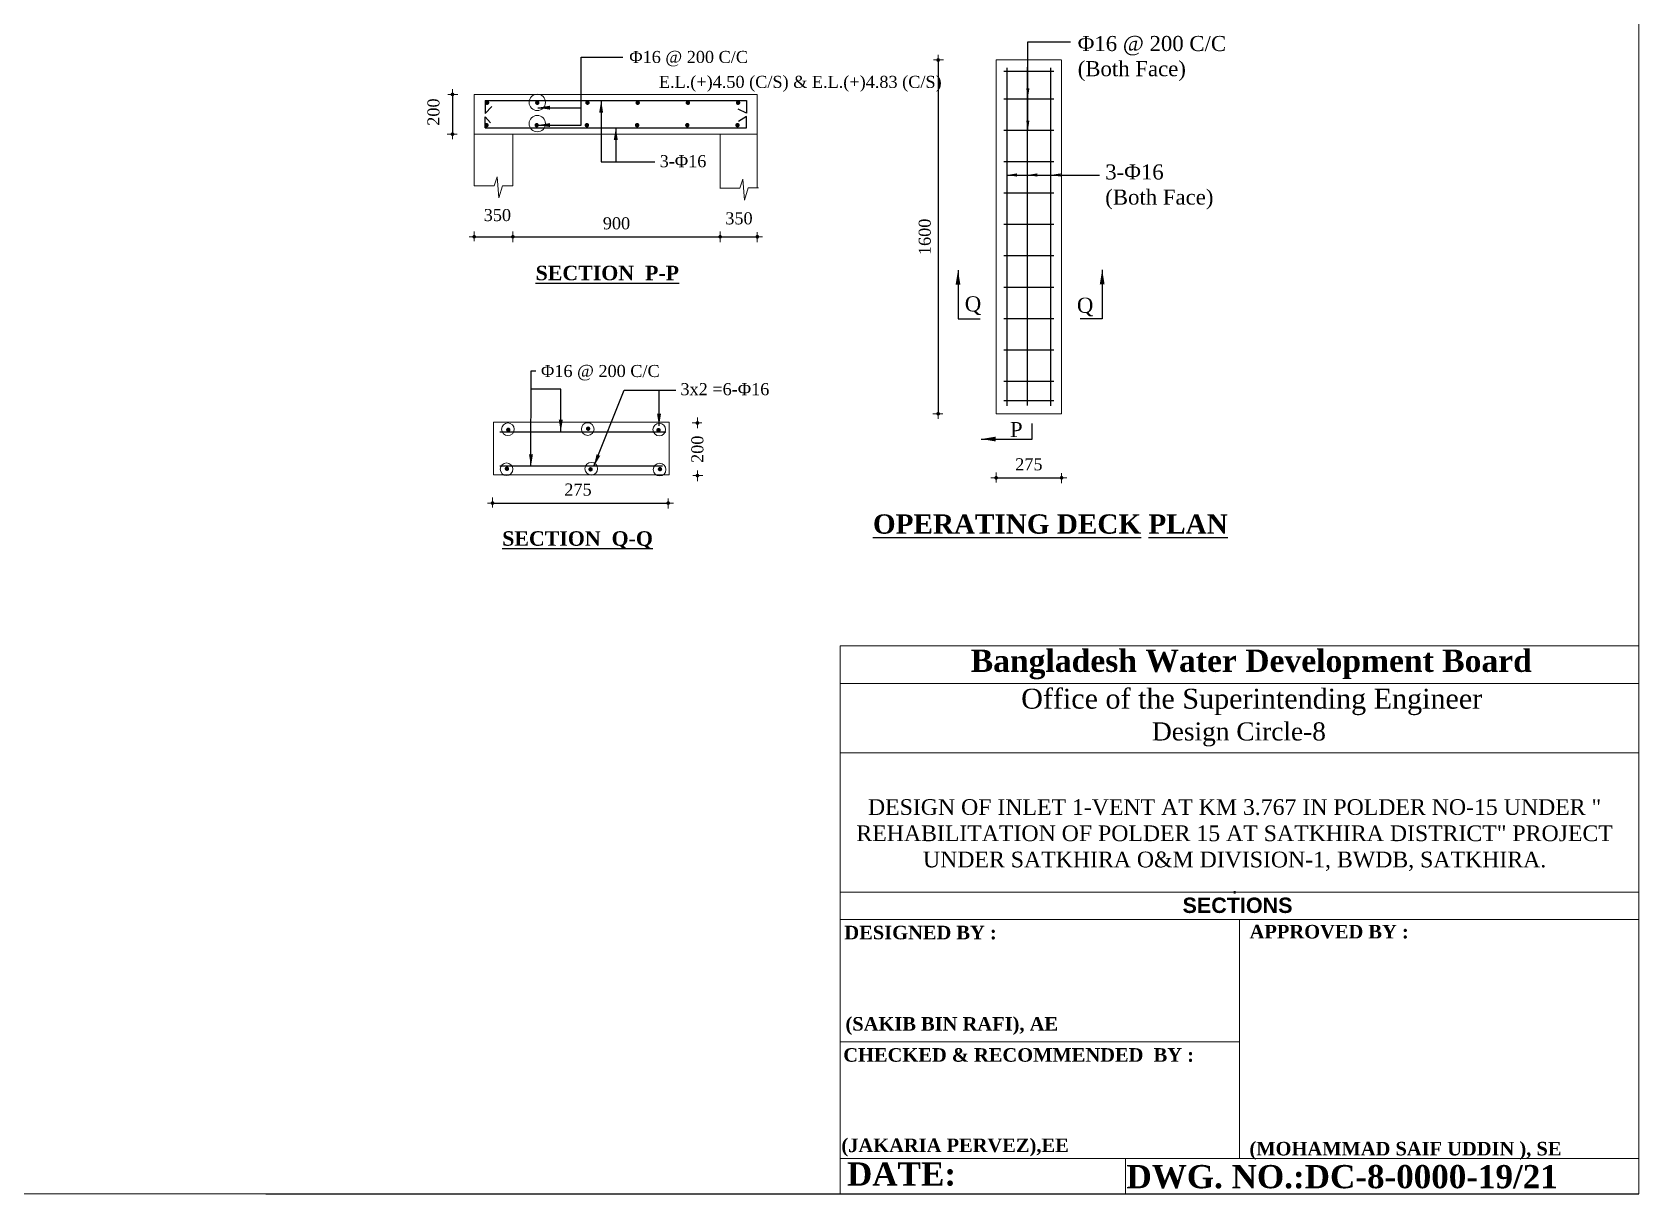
# Model space of a CAD drawing. Header units: inches. Extents: x -1277702 to 350617, y -622745 to 1282697.
# Drawn here: x -765239 to -731948, y 907208 to 931288 of the extents above; entities that cross this region are included whole.
import ezdxf

# ---------------------------------------------------------------- set-up
doc = ezdxf.new("R2010")
doc.units = ezdxf.units.IN
doc.header["$LTSCALE"] = 600
doc.header["$MEASUREMENT"] = 0
for name, color, linetype, lineweight in [('arrow', 6, 'Continuous', 15), ('DIM', 140, 'Continuous', 15), ('DIMENSION', 3, 'Continuous', 15), ('Left Bank Profile', 7, 'Continuous', 25), ('LINE', 7, 'Continuous', 20), ('secondary light', 5, 'Continuous', 9)]:
    doc.layers.add(name, color=color, linetype=linetype, lineweight=lineweight)
doc.layers.add('ROD', color=1, linetype='Continuous')
doc.layers.add('TEXT', color=7, linetype='Continuous')
doc.styles.add('REGULAR', font='times.ttf', dxfattribs={"height": 200})
doc.styles.add('t250', font='times.ttf', dxfattribs={"height": 250})
doc.styles.add('TIMES', font='times.ttf')
doc.dimstyles.new('DOT2', dxfattribs={"dimtxt": 200, "dimasz": 1.5, "dimexe": 700, "dimexo": 500, "dimgap": 150, "dimtad": 1, "dimdec": 0, "dimzin": 0, "dimdsep": 46, "dimtxsty": 'TIMES', "dimblk1": 'DD', "dimblk2": 'DD', "dimsah": 1, "dimcen": 0, "dimse1": 1, "dimse2": 1, "dimclrd": 256, "dimclre": 256, "dimclrt": 256, "dimadec": 0, "dimazin": 0, "dimtfac": 1, "dimtdec": 0, "dimtofl": 0, "dimtmove": 0, "dimatfit": 3, "dimldrblk": 'DD', "dimfxl": 1, "dimtolj": 1, "dimtzin": 0, "dimarcsym": 0})
doc.dimstyles.new('DOT3', dxfattribs={"dimtxt": 250, "dimasz": 1.5, "dimexe": 700, "dimexo": 500, "dimgap": 150, "dimtad": 1, "dimdec": 0, "dimzin": 0, "dimdsep": 46, "dimtxsty": 'TIMES', "dimblk1": 'DD', "dimblk2": 'DD', "dimsah": 1, "dimcen": 0, "dimse1": 1, "dimse2": 1, "dimclrd": 256, "dimclre": 256, "dimclrt": 256, "dimadec": 0, "dimazin": 0, "dimtfac": 1, "dimtdec": 0, "dimtofl": 0, "dimtmove": 0, "dimatfit": 3, "dimldrblk": 'DD', "dimfxl": 1, "dimtolj": 1, "dimtzin": 0, "dimarcsym": 0})
doc.dimstyles.new('MITHU', dxfattribs={"dimtxt": 350, "dimasz": 200, "dimexe": 300, "dimexo": 0, "dimgap": 200, "dimtad": 1, "dimtih": 1, "dimtoh": 1, "dimdec": 0, "dimzin": 0, "dimdsep": 46, "dimtxsty": 'Standard', "dimblk": 'DOT', "dimcen": 0, "dimclrd": 256, "dimclre": 256, "dimclrt": 256, "dimadec": 0, "dimazin": 0, "dimtfac": 1, "dimtdec": 0, "dimtofl": 0, "dimtmove": 2, "dimatfit": 3, "dimfxl": 300, "dimfxlon": 1, "dimtolj": 1, "dimtzin": 0, "dimarcsym": 0})
doc.dimstyles.new('MITHU2', dxfattribs={"dimtxt": 350, "dimasz": 250, "dimexe": 300, "dimexo": 0, "dimgap": 200, "dimtad": 1, "dimtih": 1, "dimtoh": 1, "dimdec": 0, "dimzin": 0, "dimdsep": 46, "dimtxsty": 'Standard', "dimblk": 'DOT', "dimcen": 0, "dimclrd": 256, "dimclre": 256, "dimclrt": 256, "dimadec": 0, "dimazin": 0, "dimtfac": 1, "dimtdec": 0, "dimtofl": 0, "dimtmove": 2, "dimatfit": 3, "dimfxl": 300, "dimfxlon": 1, "dimtolj": 1, "dimtzin": 0, "dimarcsym": 0})
doc.dimstyles.new('sec', dxfattribs={"dimtxt": 180, "dimasz": 300, "dimexe": 0.18, "dimexo": 0.0625, "dimgap": 0.09, "dimtad": 0, "dimtih": 1, "dimtoh": 1, "dimdec": 0, "dimzin": 0, "dimdsep": 46, "dimtxsty": 'REGULAR', "dimcen": 0.09, "dimadec": 0, "dimazin": 0, "dimtfac": 1, "dimtdec": 0, "dimtofl": 0, "dimtmove": 0, "dimatfit": 3, "dimfxl": 1, "dimtolj": 1, "dimtzin": 0, "dimarcsym": 0})

# ---------------------------------------------------------------- blocks, each defined once
blk = doc.blocks.new('_Dot')
at = {"color": 0, "linetype": 'ByBlock', "lineweight": -2}
blk.add_line((-0.5, 0), (-1, 0), dxfattribs=at)
at = {"color": 0, "linetype": 'ByBlock', "const_width": 0.5}
blk.add_lwpolyline([(-0.25, 0, 1), (0.25, 0, 1)], format="xyb", close=True, dxfattribs=at)
blk = doc.blocks.new('DOT')
at = {"layer": 'DIM'}
for p, q in [((-75, 0), (71, 0)), ((0, 63), (0, -75))]:
    blk.add_line(p, q, dxfattribs=at)
at = {"layer": 'DIM', "const_width": 24.8}
blk.add_lwpolyline([(-13, 0, 1), (13, 0, 1)], format="xyb", close=True, dxfattribs=at)
blk = doc.blocks.new('DD')
at = {"layer": 'DIM'}
blk.add_blockref('DOT', (0, 0), dxfattribs=at)
blk = doc.blocks.new('*D236')
at = {"layer": 'DEFPOINTS', "color": 0, "linetype": 'Continuous'}
for p in [(-751547, 923186), (-751547, 922096), (-751454, 922096)]:
    blk.add_point(p, dxfattribs=at)
at = {"layer": 'DIMENSION', "color": 1, "linetype": 'Continuous', "lineweight": -2}
for p, q in [((-751454, 923188), (-751454, 923189)), ((-751454, 922094), (-751454, 922093))]:
    blk.add_line(p, q, dxfattribs=at)
at = {"layer": 'DIMENSION', "color": 1, "linetype": 'Continuous', "lineweight": -2, "xscale": 1.5, "yscale": 1.5, "zscale": 1.5}
for p, rotation in [((-751454, 923186), 270), ((-751454, 922096), 90)]:
    blk.add_blockref('DD', p, dxfattribs=dict(at, rotation=rotation))
at = {"layer": 'DIMENSION', "color": 1, "linetype": 'Continuous', "insert": (-751454, 922641), "char_height": 250, "attachment_point": 5, "rotation": 90, "style": 't250'}
blk.add_mtext('\\A1;200', dxfattribs=at)
blk = doc.blocks.new('*D237')
at = {"layer": 'DEFPOINTS', "color": 0, "linetype": 'Continuous'}
for p in [(-755699, 921678), (-752059, 921678), (-752059, 921526)]:
    blk.add_point(p, dxfattribs=at)
at = {"layer": 'DIMENSION', "color": 1, "linetype": 'Continuous', "lineweight": -2}
blk.add_line((-755697, 921526), (-752060, 921526), dxfattribs=at)
at = {"layer": 'DIMENSION', "color": 1, "linetype": 'Continuous', "lineweight": -2, "xscale": 1.5, "yscale": 1.5, "zscale": 1.5, "rotation": 180}
blk.add_blockref('DD', (-755699, 921526), dxfattribs=at)
at = {"layer": 'DIMENSION', "color": 1, "linetype": 'Continuous', "lineweight": -2, "xscale": 1.5, "yscale": 1.5, "zscale": 1.5}
blk.add_blockref('DD', (-752059, 921526), dxfattribs=at)
at = {"layer": 'DIMENSION', "color": 1, "linetype": 'Continuous', "insert": (-753929, 921804), "char_height": 250, "attachment_point": 5, "style": 't250'}
blk.add_mtext('\\A1;275', dxfattribs=at)
blk = doc.blocks.new('*D238')
at = {"layer": 'DEFPOINTS', "color": 0, "linetype": 'Continuous', "ltscale": 2}
for p in [(-745265, 923378), (-743909, 923378), (-743909, 922050)]:
    blk.add_point(p, dxfattribs=at)
at = {"layer": 'DIMENSION', "color": 1, "linetype": 'Continuous', "lineweight": -2, "ltscale": 2}
blk.add_line((-745264, 922050), (-743910, 922050), dxfattribs=at)
at = {"layer": 'DIMENSION', "color": 1, "linetype": 'Continuous', "lineweight": -2, "ltscale": 2, "xscale": 1.5, "yscale": 1.5, "zscale": 1.5, "rotation": 180}
blk.add_blockref('DD', (-745265, 922050), dxfattribs=at)
at = {"layer": 'DIMENSION', "color": 1, "linetype": 'Continuous', "lineweight": -2, "ltscale": 2, "xscale": 1.5, "yscale": 1.5, "zscale": 1.5}
blk.add_blockref('DD', (-743909, 922050), dxfattribs=at)
at = {"layer": 'DIMENSION', "color": 1, "linetype": 'Continuous', "ltscale": 2, "insert": (-744587, 922328), "char_height": 250, "attachment_point": 5, "style": 't250'}
blk.add_mtext('\\A1;275', dxfattribs=at)
blk = doc.blocks.new('*D239')
at = {"layer": 'DEFPOINTS', "color": 0, "linetype": 'Continuous', "ltscale": 2}
for p in [(-745265, 930710), (-746466, 923378), (-745265, 923378)]:
    blk.add_point(p, dxfattribs=at)
at = {"layer": 'DIMENSION', "color": 1, "linetype": 'Continuous', "lineweight": -2, "ltscale": 2}
blk.add_line((-746466, 930708), (-746466, 923379), dxfattribs=at)
at = {"layer": 'DIMENSION', "color": 1, "linetype": 'Continuous', "lineweight": -2, "ltscale": 2, "xscale": 1.5, "yscale": 1.5, "zscale": 1.5}
for p, rotation in [((-746466, 930710), 90), ((-746466, 923378), 270)]:
    blk.add_blockref('DD', p, dxfattribs=dict(at, rotation=rotation))
at = {"layer": 'DIMENSION', "color": 1, "linetype": 'Continuous', "ltscale": 2, "insert": (-746743, 927044), "char_height": 250, "attachment_point": 5, "rotation": 90, "style": 't250'}
blk.add_mtext('\\A1;{\\fTimes New Roman|b0|i0|c238|p18;1}6{\\fTimes New Roman|b0|i0|c238|p18;00}', dxfattribs=at)
blk = doc.blocks.new('*D240')
at = {"layer": 'DEFPOINTS', "color": 0, "ltscale": 2}
for p in [(-756079, 929997), (-755278, 928101), (-755278, 927046)]:
    blk.add_point(p, dxfattribs=at)
at = {"layer": 'DIMENSION', "color": 1, "lineweight": -2, "ltscale": 2}
blk.add_line((-756077, 927046), (-755280, 927046), dxfattribs=at)
at = {"layer": 'DIMENSION', "color": 1, "lineweight": -2, "ltscale": 2, "xscale": 1.5, "yscale": 1.5, "zscale": 1.5, "rotation": 180}
blk.add_blockref('DD', (-756079, 927046), dxfattribs=at)
at = {"layer": 'DIMENSION', "color": 1, "lineweight": -2, "ltscale": 2, "xscale": 1.5, "yscale": 1.5, "zscale": 1.5}
blk.add_blockref('DD', (-755278, 927046), dxfattribs=at)
at = {"layer": 'DIMENSION', "color": 1, "ltscale": 2, "insert": (-755599, 927494), "char_height": 250, "attachment_point": 5, "style": 't250'}
blk.add_mtext('\\A1;{\\fTimes New Roman|b0|i0|c0|p18;35\\fTimes New Roman|b0|i0|c238|p18;0}', dxfattribs=at)
blk = doc.blocks.new('*D241')
at = {"layer": 'DEFPOINTS', "color": 0, "ltscale": 2}
for p in [(-755278, 928101), (-750983, 928056), (-750983, 927046)]:
    blk.add_point(p, dxfattribs=at)
at = {"layer": 'DIMENSION', "color": 1, "lineweight": -2, "ltscale": 2}
blk.add_line((-755277, 927046), (-750985, 927046), dxfattribs=at)
at = {"layer": 'DIMENSION', "color": 1, "lineweight": -2, "ltscale": 2, "xscale": 1.5, "yscale": 1.5, "zscale": 1.5, "rotation": 180}
blk.add_blockref('DD', (-755278, 927046), dxfattribs=at)
at = {"layer": 'DIMENSION', "color": 1, "lineweight": -2, "ltscale": 2, "xscale": 1.5, "yscale": 1.5, "zscale": 1.5}
blk.add_blockref('DD', (-750983, 927046), dxfattribs=at)
at = {"layer": 'DIMENSION', "color": 1, "ltscale": 2, "insert": (-753131, 927323), "char_height": 250, "attachment_point": 5, "style": 't250'}
blk.add_mtext('\\A1;{\\fTimes New Roman|b0|i0|c0|p18;9\\fTimes New Roman|b0|i0|c238|p18;00}', dxfattribs=at)
blk = doc.blocks.new('*D242')
at = {"layer": 'DEFPOINTS', "color": 0, "ltscale": 2}
for p in [(-750983, 928056), (-750213, 928056), (-750213, 927046)]:
    blk.add_point(p, dxfattribs=at)
at = {"layer": 'DIMENSION', "color": 1, "lineweight": -2, "ltscale": 2}
blk.add_line((-750982, 927046), (-750215, 927046), dxfattribs=at)
at = {"layer": 'DIMENSION', "color": 1, "lineweight": -2, "ltscale": 2, "xscale": 1.5, "yscale": 1.5, "zscale": 1.5, "rotation": 180}
blk.add_blockref('DD', (-750983, 927046), dxfattribs=at)
at = {"layer": 'DIMENSION', "color": 1, "lineweight": -2, "ltscale": 2, "xscale": 1.5, "yscale": 1.5, "zscale": 1.5}
blk.add_blockref('DD', (-750213, 927046), dxfattribs=at)
at = {"layer": 'DIMENSION', "color": 1, "ltscale": 2, "insert": (-750594, 927426), "char_height": 250, "attachment_point": 5, "style": 't250'}
blk.add_mtext('\\A1;{\\fTimes New Roman|b0|i0|c0|p18;35\\fTimes New Roman|b0|i0|c238|p18;0}', dxfattribs=at)
blk = doc.blocks.new('*D243')
at = {"layer": 'DEFPOINTS', "color": 0, "ltscale": 2}
for p in [(-756079, 929997), (-756529, 929173), (-756079, 929173)]:
    blk.add_point(p, dxfattribs=at)
at = {"layer": 'DIMENSION', "color": 1, "lineweight": -2, "ltscale": 2}
blk.add_line((-756529, 929996), (-756529, 929175), dxfattribs=at)
at = {"layer": 'DIMENSION', "color": 1, "lineweight": -2, "ltscale": 2, "xscale": 1.5, "yscale": 1.5, "zscale": 1.5}
for p, rotation in [((-756529, 929997), 90), ((-756529, 929173), 270)]:
    blk.add_blockref('DD', p, dxfattribs=dict(at, rotation=rotation))
at = {"layer": 'DIMENSION', "color": 1, "ltscale": 2, "insert": (-756922, 929630), "char_height": 250, "attachment_point": 5, "rotation": 90, "style": 't250'}
blk.add_mtext('\\A1;200', dxfattribs=at)

msp = doc.modelspace()

# ---------------------------------------------------------------- linework, layer by layer
at = {"layer": 'Left Bank Profile', "elevation": 0}
msp.add_lwpolyline([(-760398.68052, 907207.81968), (-731948.14005, 907207.81968)], dxfattribs=at)
msp.add_lwpolyline([(-760398.68052, 907207.81968), (-731948.14005, 907207.81968)], dxfattribs=at)
at = {"layer": 'LINE', "linetype": 'Continuous'}
for p, q in [((-743908.89089, 930709.97487), (-745265.38868, 930709.97487)), ((-756078.65792, 928100.59234), (-756078.65792, 929997.44555)), ((-750213.05792, 928055.68342), (-750213.05792, 929997.44555)), ((-755278.45796, 928100.59234), (-755278.45796, 929173.32151)), ((-750983.28255, 928055.68342), (-750983.28255, 929173.32151)), ((-755665.41734, 928100.59234), (-755603.34294, 928289.57252)), ((-755603.34294, 928289.57252), (-755571.10109, 927850.95404)), ((-750574.85909, 928053.23617), (-750512.78469, 928242.21635)), ((-750512.78469, 928242.21635), (-750480.54284, 927803.59786)), ((-756078.65792, 928100.59234), (-755665.41734, 928100.59234)), ((-755571.10109, 927850.95404), (-755494.04395, 928104.48634)), ((-755494.04395, 928104.48634), (-755278.45796, 928104.48634)), ((-750988.09967, 928053.23617), (-750574.85909, 928053.23617)), ((-750480.54284, 927803.59786), (-750403.48571, 928057.13016)), ((-750403.48571, 928057.13016), (-750187.89971, 928057.13016)), ((-755682.61228, 923202.6972), (-752042.54445, 923202.6972)), ((-755682.61228, 922112.19711), (-755682.61228, 923202.6972)), ((-752042.54445, 922112.19711), (-752042.54445, 923202.6972)), ((-743908.60168, 923377.97487), (-745265.38868, 923377.97487)), ((-755682.61228, 922112.19711), (-752042.54445, 922112.19711))]:
    msp.add_line(p, q, dxfattribs=at)
at = {"layer": 'LINE', "linetype": 'Continuous', "ltscale": 700}
for p, q in [((-745265.38868, 923377.97487), (-745265.38868, 930709.97487)), ((-743908.60168, 923377.04393), (-743908.60168, 930709.04393)), ((-756078.65792, 929997.44555), (-750213.05792, 929997.44555)), ((-756078.65792, 929173.32151), (-750213.05792, 929173.32151))]:
    msp.add_line(p, q, dxfattribs=at)
at = {"layer": 'LINE'}
for p, q in [((-748497.9367, 918570.32313, 0), (-731948.14005, 918570.32313, 0)), ((-748497.9367, 918570.32313, 0), (-748497.9367, 912761.76348, 0)), ((-748497.9367, 917785.65796, 0), (-731948.14005, 917785.65796, 0)), ((-748497.9367, 916352.46876, 0), (-731948.14005, 916352.46876, 0)), ((-748497.9367, 913461.79145, 0), (-731948.14005, 913461.79145, 0)), ((-748497.9367, 912893.34575, 0), (-731948.14005, 912893.34575, 0)), ((-740223.03838, 912893.34575, 0), (-740223.03838, 907942.24622, 0)), ((-748497.9367, 907207.81968, 0), (-748497.9367, 912761.76348, 0)), ((-748497.9367, 910358.40687, 0), (-740223.03838, 910358.40687, 0)), ((-748497.9367, 907942.24622, 0), (-731948.14005, 907942.24622, 0)), ((-745392.75832, 907942.24622, 0), (-731948.14005, 907942.24622, 0)), ((-745392.75832, 907942.24622, 0), (-731948.14005, 907942.24622, 0)), ((-745392.75832, 907942.24622, 0), (-731948.14005, 907942.24622, 0))]:
    msp.add_line(p, q, dxfattribs=at)
at = {"layer": 'LINE', "color": 7, "lineweight": 9}
for p, q in [((-742582.92932, 907942.24622, 0), (-742582.92932, 907207.81968, 0)), ((-731948.14005, 907207.81968, 0), (-747947.234, 907207.81968, 0)), ((-735362.33122, 907207.81968, 0), (-734243.43466, 907207.81968, 0))]:
    msp.add_line(p, q, dxfattribs=at)
at = {"layer": 'LINE', "elevation": 0}
msp.add_lwpolyline([(-731948.14005, 907207.81968), (-799061.32311, 907207.81968), (-799061.32311, 954666.4277), (-731948.14005, 954666.4277)], close=True, dxfattribs=at)
at = {"layer": 'ROD', "linetype": 'Continuous'}
for p, q in [((-744071.10168, 930473.47343), (-745102.88868, 930473.47343)), ((-755851.15792, 929867.44555), (-755851.15792, 929603.72379)), ((-750440.55792, 929867.44555), (-750440.55792, 929674.9626)), ((-744071.10168, 929897.47487), (-745102.88868, 929897.47487)), ((-755851.15792, 929303.32151), (-755851.15792, 929531.61686)), ((-750440.55792, 929303.32151), (-750440.55792, 929484.22925)), ((-744071.10168, 929247.47487), (-745102.88868, 929247.47487)), ((-744071.10168, 928597.47487), (-745102.88868, 928597.47487)), ((-744071.10168, 927947.47487), (-745102.88868, 927947.47487)), ((-744071.10168, 927297.47487), (-745102.88868, 927297.47487)), ((-744071.10168, 926647.47487), (-745102.88868, 926647.47487)), ((-744071.10168, 925997.47487), (-745102.88868, 925997.47487)), ((-744071.10168, 925347.47487), (-745102.88868, 925347.47487)), ((-744071.10168, 924697.47487), (-745102.88868, 924697.47487)), ((-744071.10168, 924047.47487), (-745102.88868, 924047.47487)), ((-744071.10168, 923645.00418), (-745102.88868, 923645.00418)), ((-755550.28773, 923004.82918), (-752106.46827, 923003.67783)), ((-752175.69216, 922288.3645), (-755550.28773, 922288.3645))]:
    msp.add_line(p, q, dxfattribs=at)
at = {"layer": 'ROD', "linetype": 'Continuous', "ltscale": 700}
for p, q in [((-745035.12733, 923540.47487), (-745035.12733, 930547.47487)), ((-744614.03625, 923551.60693), (-744614.03625, 930558.60693)), ((-744129.37563, 923540.47487), (-744129.37563, 930547.47487)), ((-755851.15792, 929867.44555), (-750440.55792, 929867.44555)), ((-755851.15792, 929303.32151), (-750440.55792, 929303.32151)), ((-744415.06543, 923377.04393), (-744415.06543, 923377.97487)), ((-744071.10168, 923377.04393), (-744071.10168, 923377.97487))]:
    msp.add_line(p, q, dxfattribs=at)
at = {"layer": 'ROD', "ltscale": 2}
for p, q in [((-755851.15792, 929603.72379), (-755716.90685, 929743.56671)), ((-755851.15792, 929531.61686), (-755743.15788, 929407.0677)), ((-750440.55792, 929610.61179), (-750608.16069, 929692.16145)), ((-750440.55792, 929535.49946), (-750603.86261, 929436.78104)), ((-750440.55792, 929674.9626), (-750440.55792, 929610.61179)), ((-750440.55792, 929484.22925), (-750440.55792, 929535.49946))]:
    msp.add_line(p, q, dxfattribs=at)
at = {"layer": 'ROD', "linetype": 'Continuous', "const_width": 45.5}
for points in [[(-755834.64672, 929824.20413, 1), (-755789.14672, 929824.20413, 1)], [(-754794.64672, 929824.20413, 1), (-754749.14672, 929824.20413, 1)], [(-753754.64672, 929824.20413, 1), (-753709.14672, 929824.20413, 1)], [(-752714.64672, 929824.20413, 1), (-752669.14672, 929824.20413, 1)], [(-751674.64672, 929824.20413, 1), (-751629.14672, 929824.20413, 1)], [(-750634.64672, 929824.20413, 1), (-750589.14672, 929824.20413, 1)], [(-755846.74795, 929358.86656, 1), (-755801.24795, 929358.86656, 1)], [(-754806.74795, 929358.86656, 1), (-754761.24795, 929358.86656, 1)], [(-753766.74795, 929358.86656, 1), (-753721.24795, 929358.86656, 1)], [(-752726.74795, 929358.86656, 1), (-752681.24795, 929358.86656, 1)], [(-751686.74795, 929358.86656, 1), (-751641.24795, 929358.86656, 1)], [(-750646.74795, 929358.86656, 1), (-750601.24795, 929358.86656, 1)], [(-755395.90073, 923044.45706, 1), (-755350.40073, 923044.45706, 1)], [(-753741.80005, 923068.24869, 1), (-753696.30005, 923068.24869, 1)], [(-752282.60833, 923037.88397, 1), (-752237.10833, 923037.88397, 1)], [(-755423.6025, 922238.08803, 1), (-755378.1025, 922238.08803, 1)], [(-753690.77255, 922225.66823, 1), (-753645.27255, 922225.66823, 1)], [(-752252.65063, 922229.95489, 1), (-752207.15063, 922229.95489, 1)]]:
    msp.add_lwpolyline(points, format="xyb", close=True, dxfattribs=at)
at = {"layer": 'secondary light', "linetype": 'Continuous'}
for centre, radius in [((-754772.21833, 929831.78464), 169.56221), ((-754772.87868, 929391.44745), 169.56221), ((-755382.00592, 923057.56923), 131.31706), ((-753727.90523, 923058.61087), 131.31706), ((-752245.96352, 923050.99614), 131.31706), ((-755409.70769, 922228.45021), 131.31706), ((-753654.12961, 922238.48835), 131.31706), ((-752238.75582, 922220.31706), 131.31706)]:
    msp.add_circle(centre, radius, dxfattribs=at)
at = {"layer": 'TEXT', "linetype": 'Continuous'}
msp.add_line((-753864.9566, 930771.62963), (-753002.30519, 930771.62963), dxfattribs=at)

# ---------------------------------------------------------------- texts
at = {"layer": 'LINE', "color": 7, "lineweight": 9}
for s, insert, char_height, width, attachment_point in [('{\\fTimes New Roman|b1|i0|c0|p18;Bangladesh Water Development Board}', (-745791.17461, 918488.46615, 0), 461.0743465, 16561.6407069, 1), ('{\\fTimes New Roman|b0|i0|c0|p18;Office of the Superintending Engineer}', (-744746.13234, 917677.70625, 0), 412.6172954, 14821.0791608, 1), ('{\\fTimes New Roman|b0|i0|c0|p18;Design Circle-8}', (-742035.50964, 916980.53449, 0), 375.1066322, 13473.708328, 1), ('{\\fTimes New Roman Greek|b0|i0|c0|p18;\\C256;DESIGN OF INLET 1-VENT AT KM 3.767 IN POLDER NO-15 UNDER " REHABILITATION OF POLDER 15 AT SATKHIRA DISTRICT" PROJECT UNDER SATKHIRA O&M DIVISION-1, BWDB, SATKHIRA.\\P\\A1;\\fArial|b0|i0|c0|p34;.}', (-740324.06172, 913431.88785, 0), 326.04, 16455.1137545, 8), ('{\\fArial|b1|i0|c0|p34;\\C0;SECTIONS}', (-740263.47512, 913025.51095, 0), 318.9531882, 16122.9157505, 8)]:
    msp.add_mtext(s, dxfattribs=dict(at, insert=insert, char_height=char_height, width=width, attachment_point=attachment_point))
at = {"layer": 'LINE', "color": 7, "lineweight": 9, "attachment_point": 1}
for s, insert, char_height in [('{\\fTimes New Roman|b1|i0|c0|p18;DESIGNED BY :}', (-748409.18283, 912764.88506, 0), 280.6920377), ('{\\fTimes New Roman|b1|i0|c0|p18;APPROVED BY :}', (-740013.26461, 912783.05303, 0), 280.6920377), ('{\\fTimes New Roman|b1|i0|c0|p18;\\C0;(SAKIB BIN RAFI), AE}', (-748386.70216, 910872.5307, 0), 280.6920377), ('{\\fTimes New Roman|b1|i0|c0|p18;CHECKED & RECOMMENDED  BY :}', (-748432.25533, 910228.18143, 0), 280.6920377), ('{\\fTimes New Roman|b1|i0|c0|p18;\\C0;(JAKARIA PERVEZ),EE }', (-748471.26814, 908354.61005, 0), 280.6920377), ('{\\fTimes New Roman|b1|i0|c0|p18;\\C0;(MOHAMMAD SAIF UDDIN ), SE}', (-740016.71249, 908285.8994, 0), 280.6920377), ('{\\fTimes New Roman|b1|i0|c0|p18;DATE:}', (-748355.74466, 907860.32927, 0), 480.945158), (' {\\fTimes New Roman|b1|i0|c0|p18;DWG. NO.:DC-8-0000-19/21}', (-742743.6977, 907805.81728, 0), 480.945158)]:
    msp.add_mtext(s, dxfattribs=dict(at, insert=insert, char_height=char_height))
at = {"layer": 'TEXT', "linetype": 'Continuous', "attachment_point": 1, "style": 't250'}
for s, insert, char_height, width in [('Φ{\\fTimes New Roman CE|b0|i0|c238|p18;16 @ 2}0{\\fTimes New Roman CE|b0|i0|c238|p18;0 C/C\\P(Both Face)}', (-743574.6586, 931207.81242), 312.5, 3578.4608063), ('Φ{\\fTimes New Roman CE|b0|i0|c238|p18;16 @ 2}0{\\fTimes New Roman CE|b0|i0|c238|p18;0 C/C}', (-752866.18358, 930898.0797), 250, 2862.7686451), ('{\\fTimes New Roman|b0|i0|c238|p18;E.L.(+)}4{\\fTimes New Roman|b0|i0|c238|p18;.}5{\\fTimes New Roman|b0|i0|c238|p18;0\\fTimes New Roman|b0|i0|c0|p18; (C/S) & \\fTimes New Roman|b0|i0|c238|p18;E.L.(+)}4{\\fTimes New Roman|b0|i0|c238|p18;.}83{\\fTimes New Roman|b0|i0|c0|p18; (C/S)}', (-752252.33875, 930381.42497), 250, 6760.5437536), ('{\\fTimes New Roman CE|b0|i0|c238|p18;3-}Φ{\\fTimes New Roman CE|b0|i0|c238|p18;1}6', (-752236.46669, 928738.093), 250, 2862.7686451), ('{\\fTimes New Roman CE|b0|i0|c238|p18;3-}Φ{\\fTimes New Roman CE|b0|i0|c238|p18;1}6{\\fTimes New Roman CE|b0|i0|c238|p18;\\P(Both Face)}', (-743004.12619, 928545.76835), 312.5, 3578.4608063), ('{\\fTimes New Roman CE|b1|i0|c238|p18;\\LSECTION  \\fTimes New Roman CE|b1|i0|c0|p18;P-P}', (-754806.25333, 926445.42264), 300, 10022.5913394), ('Q', (-745914.70989, 925812.28762), 312.5, 5112.0868662), ('Q', (-743591.14024, 925783.50727), 312.5, 5112.0868662), ('Φ{\\fTimes New Roman CE|b0|i0|c238|p18;16 @ 2}0{\\fTimes New Roman CE|b0|i0|c238|p18;0 C/C}', (-754695.4344, 924389.00851), 250, 2862.7686451), ('{\\fTimes New Roman CE|b0|i0|c238|p18;3x2 =6-}Φ{\\fTimes New Roman CE|b0|i0|c238|p18;1}6{\\fTimes New Roman CE|b0|i0|c238|p18;\\P\\fTimes New Roman CE|b0|i0|c0|p18;\\H0.0004x;TOP AND BOTTOM\\fTimes New Roman CE|b0|i0|c238|p18;\\PTOP AND BOTTOM}', (-751805.76315, 924012.30517), 250, 2862.7686451), ('P', (-744977.87758, 923206.24042), 312.5, 5112.0868662), ('{\\fTimes New Roman CE|b1|i0|c238|p18;\\LOPERATING\\fTimes New Roman CE|b1|i0|c0|p18; \\fTimes New Roman CE|b1|i0|c238|p18;DE\\fTimes New Roman CE|b1|i0|c0|p18;C\\fTimes New Roman CE|b1|i0|c238|p18;K\\fTimes New Roman CE|b1|i0|c0|p18; PLAN}', (-747817.29089, 921292.34484), 400, 12167.5751993), ('{\\fTimes New Roman CE|b1|i0|c238|p18;\\LSECTION  \\fTimes New Roman CE|b1|i0|c0|p18;Q\\fTimes New Roman CE|b1|i0|c238|p18;-\\fTimes New Roman CE|b1|i0|c0|p18;Q}', (-755498.50395, 920942.05654), 300, 10022.5913394)]:
    msp.add_mtext(s, dxfattribs=dict(at, insert=insert, char_height=char_height, width=width))

# ---------------------------------------------------------------- dimensions: what is measured, and where the dimension line sits
at = {"layer": 'DIMENSION', "color": 1, "linetype": 'Continuous', "ltscale": 2}
dim = msp.add_linear_dim(base=(-746466.06102, 923377.97487), p1=(-745265.38868, 930709.97487), p2=(-745265.38868, 923377.97487), angle=90, text='{\\fTimes New Roman|b0|i0|c238|p18;1}6{\\fTimes New Roman|b0|i0|c238|p18;00}', dimstyle='DOT2', override={"dimtxsty": 't250', "dimclrd": 1, "dimclrt": 1}, dxfattribs=at)
dim.commit()
dim.dimension.update_dxf_attribs({"geometry": '*D239', "text_midpoint": (-746743.22396, 927043.97487)})
at = {"layer": 'DIMENSION', "color": 1, "ltscale": 2}
dim = msp.add_linear_dim(base=(-756529.05008, 929173.32151), p1=(-756078.65792, 929997.44555), p2=(-756078.65792, 929173.32151), angle=90, text='200', dimstyle='DOT3', override={"dimtxsty": 't250', "dimclrd": 1, "dimclrt": 1, "dimtmove": 2}, dxfattribs=at)
dim.commit()
dim.dimension.update_dxf_attribs({"geometry": '*D243', "text_midpoint": (-756921.60517, 929629.73384), "dimtype": 160})
for base, p1, p2, picture, middle in [((-755278.45796, 927045.90371), (-756078.65792, 929997.44555), (-755278.45796, 928100.59234), '*D240', (-755598.69042, 927493.79656)), ((-750213.05792, 927045.90371), (-750983.28255, 928055.68342), (-750213.05792, 928055.68342), '*D242', (-750593.94333, 927425.69344))]:
    dim = msp.add_linear_dim(base=base, p1=p1, p2=p2, text='{\\fTimes New Roman|b0|i0|c0|p18;35\\fTimes New Roman|b0|i0|c238|p18;0}', dimstyle='DOT3', override={"dimtxsty": 't250', "dimclrd": 1, "dimclrt": 1, "dimtmove": 2}, dxfattribs=at)
    dim.commit()
    dim.dimension.update_dxf_attribs({"geometry": picture, "text_midpoint": middle, "dimtype": 160})
dim = msp.add_linear_dim(base=(-750983.28255, 927045.90371), p1=(-755278.45796, 928100.59234), p2=(-750983.28255, 928055.68342), text='{\\fTimes New Roman|b0|i0|c0|p18;9\\fTimes New Roman|b0|i0|c238|p18;00}', dimstyle='DOT3', override={"dimtxsty": 't250', "dimclrd": 1, "dimclrt": 1}, dxfattribs=at)
dim.commit()
dim.dimension.update_dxf_attribs({"geometry": '*D241', "text_midpoint": (-753130.87025, 927323.42714)})
at = {"layer": 'DIMENSION', "color": 1, "linetype": 'Continuous'}
dim = msp.add_linear_dim(base=(-751454.19565, 922095.99466), p1=(-751547.18976, 923186.49474), p2=(-751547.18976, 922095.99466), angle=90, text='200', dimstyle='DOT3', override={"dimtxsty": 't250', "dimclrd": 1, "dimclrt": 1}, dxfattribs=at)
dim.commit()
dim.dimension.update_dxf_attribs({"geometry": '*D236', "text_midpoint": (-751454.19565, 922641.2447), "text_rotation": 90})
at = {"layer": 'DIMENSION', "color": 1, "linetype": 'Continuous', "ltscale": 2}
dim = msp.add_linear_dim(base=(-743908.60168, 922050.28958), p1=(-745265.38868, 923377.97487), p2=(-743908.60168, 923377.97487), text='275', dimstyle='DOT2', override={"dimtxsty": 't250', "dimclrd": 1, "dimclrt": 1}, dxfattribs=at)
dim.commit()
dim.dimension.update_dxf_attribs({"geometry": '*D238', "text_midpoint": (-744586.99518, 922327.81301)})
at = {"layer": 'DIMENSION', "color": 1, "linetype": 'Continuous'}
dim = msp.add_linear_dim(base=(-752058.76666, 921526.32666), p1=(-755698.83449, 921677.63208), p2=(-752058.76666, 921677.63208), text='275', dimstyle='DOT3', override={"dimtxsty": 't250', "dimclrd": 1, "dimclrt": 1}, dxfattribs=at)
dim.commit()
dim.dimension.update_dxf_attribs({"geometry": '*D237', "text_midpoint": (-753928.74447, 921526.32666), "dimtype": 160})

# ---------------------------------------------------------------- leaders
at = {"layer": 'arrow', "linetype": 'Continuous'}
for points, dimstyle in [([(-744608.04073, 929920.42252), (-744608.04073, 931087.81984), (-743723.40975, 931087.81984)], 'MITHU'), ([(-744608.67855, 929251.5454), (-744608.67855, 930285.5154)], 'MITHU'), ([(-745035.12733, 928325.91891), (-743428.58885, 928325.91891)], 'MITHU'), ([(-744614.03625, 928325.91891), (-743777.95578, 928325.91891)], 'MITHU'), ([(-744129.37563, 928325.91891), (-743120.46496, 928325.91891)], 'MITHU'), ([(-746055.16024, 926352.17693), (-746055.16024, 925347.47487), (-745599.0866, 925347.47487)], 'sec'), ([(-743067.83695, 926361.81775), (-743067.83695, 925347.47487), (-743523.91059, 925347.47487)], 'sec'), ([(-754903.37316, 922288.3645), (-754900.37116, 924267.10518), (-754801.36989, 924267.10518)], 'MITHU2'), ([(-754285.46701, 923004.40632), (-754285.42254, 923884.86842), (-754900.95187, 923884.33113)], 'MITHU2'), ([(-753598.87116, 922288.3645), (-752969.90581, 923863.797), (-751904.50383, 923863.797)], 'MITHU2'), ([(-752249.87116, 923127.09603), (-752248.87116, 923863.797)], 'MITHU2'), ([(-745574.37541, 922853.36272), (-744519.13413, 922853.36272), (-744519.13413, 923177.37173)], 'sec')]:
    msp.add_leader(points, dimstyle=dimstyle, override={"dimtxsty": 't250'}, dxfattribs=at)
at = {"layer": 'TEXT', "linetype": 'Continuous'}
for points in [[(-754759.59628, 929360.7278), (-753864.9566, 929360.7278), (-753864.9566, 930771.62963)], [(-754759.59628, 929721.29178), (-753865.70123, 929721.29178), (-753864.9566, 930771.62963)], [(-753448.81017, 929867.44555), (-753448.81017, 928601.40405), (-752335.1468, 928601.40405)], [(-753145.85792, 929303.32151), (-753145.85792, 928601.40405), (-752682.42724, 928601.40405)]]:
    msp.add_leader(points, dimstyle='MITHU2', override={"dimtxsty": 't250'}, dxfattribs=at)

doc.saveas('drawing.dxf')
